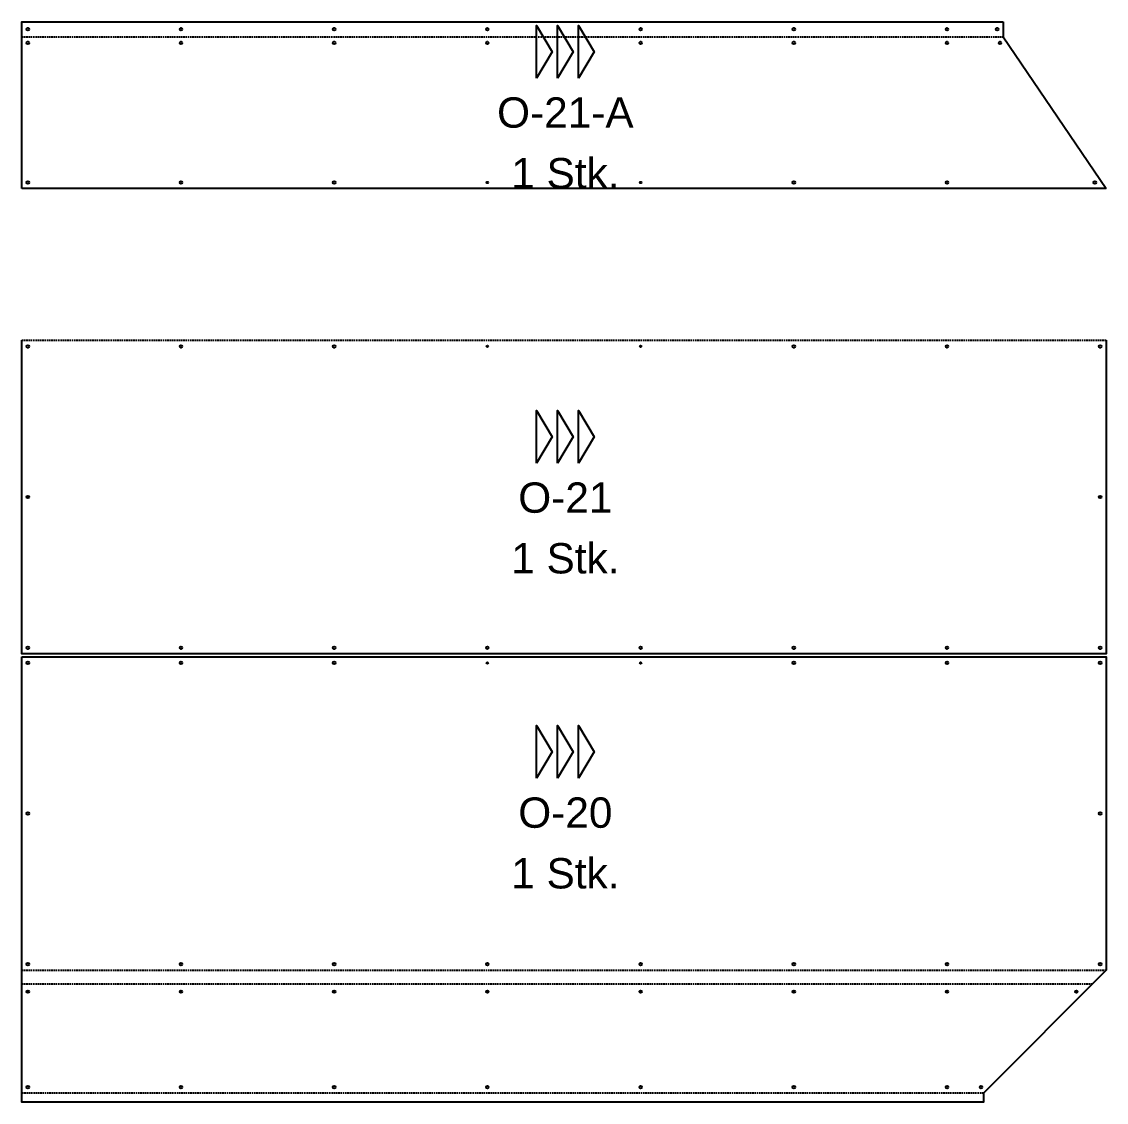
# Model space of a CAD drawing. Header units: millimetres. Extents: x 3800000 to 6300000, y 450000 to 1350000.
# Drawn here: x 4924275 to 4927851, y 1208265 to 1211826 of the extents above; entities that cross this region are included whole.
import ezdxf

# ---------------------------------------------------------------- set-up
doc = ezdxf.new("R2010")
doc.units = ezdxf.units.MM
doc.linetypes.add('Strichliert 5_2.5mm', pattern=[7.5, 5, -2.5])
for name, color, linetype, true_color in [('ANSICHT Paneel Verlegerichtung', 1, 'Continuous', 0xff0000), ('Bohr', 3, 'Continuous', 0x00ff00), ('FERTIGUNG 04 Außenkontur 45° abgefast', 6, 'Strichliert 5_2.5mm', 0xff00ff), ('FERTIGUNG 04 Fräsung Ansichtseite 90°', 1, 'Strichliert 5_2.5mm', 0xff0000), ('FERTIGUNG 04 Fräsung Rückseite 135°', 5, 'Strichliert 5_2.5mm', 0x0000ff), ('FERTIGUNG 04 Fräsung Rückseite 90°', 4, 'Strichliert 5_2.5mm', 0x00ffff), ('Outside', 2, 'Continuous', 0xffff00), ('TXT', 7, 'Continuous', 0xffffff)]:
    doc.layers.add(name, color=color, linetype=linetype, true_color=true_color)
doc.styles.add('Arial Regular', font='arial.ttf')

msp = doc.modelspace()

# ---------------------------------------------------------------- linework, layer by layer
at = {"layer": 'ANSICHT Paneel Verlegerichtung'}
for points in [[(4925972, 1211639.8), (4925972, 1211813.3), (4926024.1, 1211726.5)], [(4926041.5, 1211639.8), (4926041.5, 1211813.3), (4926093.5, 1211726.5)], [(4926110.9, 1211639.8), (4926110.9, 1211813.3), (4926163, 1211726.5)], [(4925972, 1210370.7), (4925972, 1210544.3), (4926024.1, 1210457.5)], [(4926041.5, 1210370.7), (4926041.5, 1210544.3), (4926093.5, 1210457.5)], [(4926110.9, 1210370.7), (4926110.9, 1210544.3), (4926163, 1210457.5)], [(4925972, 1209332.7), (4925972, 1209506.3), (4926024.1, 1209419.5)], [(4926041.5, 1209332.7), (4926041.5, 1209506.3), (4926093.5, 1209419.5)], [(4926110.9, 1209332.7), (4926110.9, 1209506.3), (4926163, 1209419.5)]]:
    msp.add_lwpolyline(points, close=True, dxfattribs=at)
at = {"layer": 'Bohr', "linetype": 'ByBlock', "lineweight": -2}
for centre, radius in [((4924295, 1211800.8), 4.25), ((4924800.1, 1211800.8), 4.25), ((4925305.3, 1211800.8), 4.25), ((4925810.4, 1211800.8), 4.25), ((4926315.6, 1211800.8), 4.25), ((4926820.7, 1211800.8), 4.25), ((4927325.9, 1211800.8), 4.25), ((4927491, 1211800.8), 4.25), ((4924295, 1211755.8), 4.25), ((4924800.1, 1211755.8), 4.25), ((4925305.3, 1211755.8), 4.25), ((4925810.4, 1211755.8), 4.25), ((4926315.6, 1211755.8), 4.25), ((4926820.7, 1211755.8), 4.25), ((4927325.9, 1211755.8), 4.25), ((4927500.4, 1211755.8), 4.25), ((4924295, 1211295.8), 4.25), ((4924800.1, 1211295.8), 4.25), ((4925305.3, 1211295.8), 4.25), ((4926820.7, 1211295.8), 4.25), ((4927325.9, 1211295.8), 4.25), ((4927813.2, 1211295.8), 4.25), ((4925810.4, 1211295.8), 2.55), ((4926315.6, 1211295.8), 2.55), ((4924295, 1210755.8), 4.25), ((4924800.1, 1210755.8), 4.25), ((4925305.3, 1210755.8), 4.25), ((4925810.4, 1210755.8), 2.55), ((4926315.6, 1210755.8), 2.55), ((4926820.7, 1210755.8), 4.25), ((4927325.9, 1210755.8), 4.25), ((4927831, 1210755.8), 4.25), ((4924295, 1210259.3), 4.25), ((4927831, 1210259.3), 4.25), ((4924295, 1209762.7), 4.25), ((4924800.1, 1209762.7), 4.25), ((4925305.3, 1209762.7), 4.25), ((4925810.4, 1209762.7), 4.25), ((4926315.6, 1209762.7), 4.25), ((4926820.7, 1209762.7), 4.25), ((4927325.9, 1209762.7), 4.25), ((4927831, 1209762.7), 4.25), ((4924295, 1209712.7), 4.25), ((4924800.1, 1209712.7), 4.25), ((4925305.3, 1209712.7), 4.25), ((4925810.4, 1209712.7), 2.55), ((4926315.6, 1209712.7), 2.55), ((4926820.7, 1209712.7), 4.25), ((4927325.9, 1209712.7), 4.25), ((4927831, 1209712.7), 4.25), ((4924295, 1209216.4), 4.25), ((4927831, 1209216.4), 4.25), ((4924295, 1208720), 4.25), ((4924800.1, 1208720), 4.25), ((4925305.3, 1208720), 4.25), ((4925810.4, 1208720), 4.25), ((4926315.6, 1208720), 4.25), ((4926820.7, 1208720), 4.25), ((4927325.9, 1208720), 4.25), ((4927831, 1208720), 4.25), ((4924295, 1208629.4), 4.25), ((4924800.1, 1208629.4), 4.25), ((4925305.3, 1208629.4), 4.25), ((4925810.4, 1208629.4), 4.25), ((4926315.6, 1208629.4), 4.25), ((4926820.7, 1208629.4), 4.25), ((4927325.9, 1208629.4), 4.25), ((4927752.4, 1208629.4), 4.25), ((4924295, 1208314.7), 4.25), ((4924800.1, 1208314.7), 4.25), ((4925305.3, 1208314.7), 4.25), ((4925810.4, 1208314.7), 4.25), ((4926315.6, 1208314.7), 4.25), ((4926820.7, 1208314.7), 4.25), ((4927325.9, 1208314.7), 4.25), ((4927437.7, 1208314.7), 4.25)]:
    msp.add_circle(centre, radius, dxfattribs=at)
at = {"layer": 'FERTIGUNG 04 Außenkontur 45° abgefast', "linetype": 'ByBlock', "lineweight": -2}
msp.add_line((4927851, 1211275.8), (4924275, 1211275.8), dxfattribs=at)
at = {"layer": 'FERTIGUNG 04 Außenkontur 45° abgefast'}
msp.add_line((4924275, 1210775.8), (4927851, 1210775.8), dxfattribs=at)
at = {"layer": 'FERTIGUNG 04 Fräsung Ansichtseite 90°'}
msp.add_line((4924275, 1208654.7), (4927806, 1208654.7), dxfattribs=at)
at = {"layer": 'FERTIGUNG 04 Fräsung Rückseite 135°'}
msp.add_line((4924275, 1208699.7), (4927851, 1208699.7), dxfattribs=at)
at = {"layer": 'FERTIGUNG 04 Fräsung Rückseite 90°'}
for p, q in [((4924275, 1211775.8), (4927511, 1211775.8)), ((4927446, 1208294.7), (4924275, 1208294.7))]:
    msp.add_line(p, q, dxfattribs=at)
at = {"layer": 'Outside', "linetype": 'ByBlock', "lineweight": -2}
for p, q in [((4927511, 1211825.8), (4927511, 1211775.8)), ((4927511, 1211775.8), (4927851, 1211275.8))]:
    msp.add_line(p, q, dxfattribs=at)
for points in [[(4924275, 1211275.8), (4924275, 1211825.8), (4927511, 1211825.8)], [(4927851, 1210775.8), (4927851, 1209742.7), (4924275, 1209742.7), (4924275, 1210775.8)]]:
    msp.add_lwpolyline(points, dxfattribs=at)
msp.add_lwpolyline([(4924275, 1209732.7), (4927851, 1209732.7), (4927851, 1208699.7), (4927446, 1208294.7), (4927446, 1208264.7), (4924275, 1208264.7)], close=True, dxfattribs=at)

# ---------------------------------------------------------------- texts
at = {"layer": 'TXT', "char_height": 100, "attachment_point": 5, "style": 'Arial Regular'}
for s, insert, width in [('O-21-A', (4926067.5, 1211525.8), 1083.696), ('1 Stk.', (4926067.5, 1211325.8), 857.609), ('O-21', (4926067.5, 1210256.8), 754.348), ('1 Stk.', (4926067.5, 1210056.8), 857.609), ('O-20', (4926067.5, 1209218.7), 792.391), ('1 Stk.', (4926067.5, 1209018.7), 857.609)]:
    msp.add_mtext(s, dxfattribs=dict(at, insert=insert, width=width))

doc.saveas('drawing.dxf')
